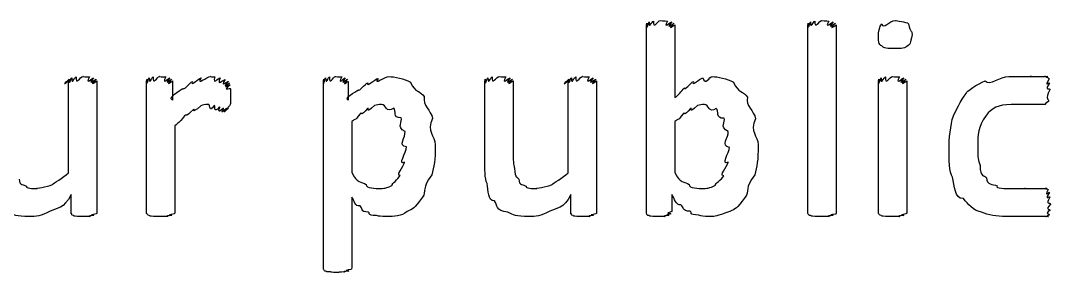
# Model space of a CAD drawing. Header units: millimetres. Extents: x 0 to 216, y 0 to 279.
# Drawn here: x 141.66 to 154.66, y 156.42 to 159.59 of the extents above; entities that cross this region are included whole.
import ezdxf

# ---------------------------------------------------------------- set-up
doc = ezdxf.new("R2010")
doc.units = ezdxf.units.MM
doc.layers.get('0').update_dxf_attribs({"linetype": 'CONTINUOUS'})

msp = doc.modelspace()

# ---------------------------------------------------------------- linework, layer by layer
at = {"color": 0}
for p, q in [((149.558, 157.18), (149.558, 159.54)), ((149.917, 159.54), (149.917, 158.625)), ((151.595, 157.18), (151.595, 159.54)), ((151.953, 159.54), (151.953, 157.18)), ((152.91, 159.419), (152.91, 159.419)), ((142.27, 157.676), (142.27, 158.834)), ((142.628, 158.834), (142.628, 157.18)), ((143.254, 157.18), (143.254, 158.834)), ((143.579, 158.834), (143.579, 158.592)), ((145.484, 156.48), (145.484, 158.829)), ((145.798, 158.829), (145.798, 158.592)), ((147.52, 157.847), (147.52, 158.834)), ((147.879, 158.834), (147.879, 157.947)), ((148.573, 157.676), (148.573, 158.834)), ((148.931, 158.834), (148.931, 157.18)), ((152.485, 157.18), (152.485, 158.834)), ((152.844, 158.834), (152.844, 157.18)), ((144.312, 158.652), (144.312, 158.652)), ((143.612, 158.266), (143.612, 157.18)), ((145.842, 158.321), (145.842, 157.682)), ((149.917, 158.321), (149.917, 157.682)), ((146.531, 158.002), (146.531, 158.002)), ((146.895, 158.029), (146.895, 158.029)), ((150.606, 157.996), (150.606, 157.996)), ((150.969, 158.029), (150.969, 158.029)), ((142.303, 157.18), (142.303, 157.401)), ((145.842, 157.368), (145.842, 156.48)), ((148.606, 157.18), (148.606, 157.401)), ((149.878, 157.401), (149.878, 157.186)), ((154.655, 157.28), (154.655, 157.28))]:
    msp.add_line(p, q, dxfattribs=at)
for points in [[(149.558, 159.54), (149.558, 159.447), (149.56, 159.553), (149.564, 159.562)], [(149.564, 159.562), (149.57, 159.463), (149.581, 159.574), (149.592, 159.578)], [(149.592, 159.578), (149.594, 159.474), (149.625, 159.589), (149.647, 159.589)], [(149.647, 159.589), (149.643, 159.476), (149.702, 159.595), (149.735, 159.595)], [(149.735, 159.595), (149.713, 159.595), (149.801, 159.592), (149.823, 159.589)], [(149.823, 159.589), (149.76, 159.474), (149.867, 159.585), (149.878, 159.578)], [(149.878, 159.578), (149.786, 159.463), (149.902, 159.568), (149.906, 159.562)], [(149.906, 159.562), (149.797, 159.451), (149.917, 159.551), (149.917, 159.54)], [(151.595, 159.54), (151.595, 159.447), (151.597, 159.553), (151.601, 159.562)], [(151.601, 159.562), (151.606, 159.463), (151.617, 159.574), (151.628, 159.578)], [(151.628, 159.578), (151.631, 159.474), (151.661, 159.589), (151.684, 159.589)], [(151.684, 159.589), (151.679, 159.476), (151.739, 159.595), (151.772, 159.595)], [(151.772, 159.595), (151.749, 159.595), (151.838, 159.592), (151.86, 159.589)], [(151.86, 159.589), (151.796, 159.474), (151.904, 159.585), (151.915, 159.578)], [(151.915, 159.578), (151.823, 159.463), (151.938, 159.568), (151.942, 159.562)], [(151.942, 159.562), (151.834, 159.447), (151.953, 159.547), (151.953, 159.54)], [(152.485, 159.419), (152.485, 159.425), (152.499, 159.53), (152.529, 159.556)], [(152.529, 159.556), (152.547, 159.476), (152.619, 159.595), (152.701, 159.595)], [(152.701, 159.595), (152.709, 159.595), (152.835, 159.581), (152.866, 159.556)], [(152.866, 159.556), (152.885, 159.429), (152.91, 159.487), (152.91, 159.419)], [(152.529, 159.275), (152.485, 159.289), (152.485, 159.348), (152.485, 159.419)], [(152.91, 159.419), (152.885, 159.293), (152.893, 159.305), (152.86, 159.281)], [(152.695, 159.242), (152.543, 159.242), (152.558, 159.253), (152.529, 159.275)], [(152.86, 159.281), (152.823, 159.242), (152.775, 159.242), (152.695, 159.242)], [(142.309, 158.873), (142.311, 158.768), (142.342, 158.884), (142.364, 158.884)], [(142.364, 158.884), (142.355, 158.771), (142.415, 158.889), (142.452, 158.889)], [(142.452, 158.889), (142.426, 158.889), (142.513, 158.887), (142.535, 158.884)], [(142.535, 158.884), (142.47, 158.768), (142.573, 158.879), (142.584, 158.873)], [(143.287, 158.873), (143.29, 158.768), (143.317, 158.884), (143.337, 158.884)], [(143.337, 158.884), (143.331, 158.771), (143.386, 158.889), (143.419, 158.889)], [(143.419, 158.889), (143.393, 158.889), (143.474, 158.887), (143.497, 158.884)], [(143.497, 158.884), (143.437, 158.768), (143.535, 158.879), (143.546, 158.873)], [(143.943, 158.873), (143.871, 158.771), (144.022, 158.889), (144.059, 158.889)], [(144.059, 158.889), (144.04, 158.889), (144.092, 158.887), (144.114, 158.884)], [(144.114, 158.884), (144.084, 158.768), (144.158, 158.879), (144.18, 158.873)], [(145.511, 158.873), (145.517, 158.768), (145.542, 158.884), (145.561, 158.884)], [(145.561, 158.884), (145.557, 158.771), (145.608, 158.889), (145.638, 158.889)], [(145.638, 158.889), (145.619, 158.889), (145.696, 158.887), (145.715, 158.884)], [(145.715, 158.884), (145.656, 158.768), (145.748, 158.879), (145.759, 158.873)], [(146.173, 158.867), (146.104, 158.771), (146.262, 158.889), (146.31, 158.889)], [(146.31, 158.889), (146.377, 158.889), (146.506, 158.864), (146.581, 158.817)], [(147.559, 158.873), (147.56, 158.768), (147.592, 158.884), (147.614, 158.884)], [(147.614, 158.884), (147.604, 158.771), (147.665, 158.889), (147.702, 158.889)], [(147.702, 158.889), (147.675, 158.889), (147.763, 158.887), (147.785, 158.884)], [(147.785, 158.884), (147.719, 158.768), (147.825, 158.879), (147.84, 158.873)], [(148.612, 158.873), (148.615, 158.768), (148.645, 158.884), (148.667, 158.884)], [(148.667, 158.884), (148.659, 158.771), (148.718, 158.889), (148.755, 158.889)], [(148.755, 158.889), (148.729, 158.889), (148.816, 158.887), (148.838, 158.884)], [(148.838, 158.884), (148.773, 158.768), (148.876, 158.879), (148.887, 158.873)], [(150.27, 158.873), (150.308, 158.771), (150.35, 158.889), (150.391, 158.889)], [(150.391, 158.889), (150.452, 158.889), (150.581, 158.864), (150.656, 158.817)], [(152.519, 158.873), (152.521, 158.768), (152.552, 158.884), (152.574, 158.884)], [(152.574, 158.884), (152.569, 158.771), (152.629, 158.889), (152.662, 158.889)], [(152.662, 158.889), (152.64, 158.889), (152.728, 158.887), (152.75, 158.884)], [(152.75, 158.884), (152.687, 158.768), (152.794, 158.879), (152.805, 158.873)], [(153.833, 158.834), (153.89, 158.771), (154.023, 158.889), (154.131, 158.889)], [(154.131, 158.889), (154.165, 158.889), (154.231, 158.889), (154.28, 158.889)], [(154.28, 158.889), (154.264, 158.889), (154.376, 158.889), (154.418, 158.889)], [(154.418, 158.889), (154.346, 158.889), (154.495, 158.889), (154.528, 158.889)], [(154.528, 158.889), (154.529, 158.889), (154.583, 158.889), (154.594, 158.889)], [(154.594, 158.889), (154.555, 158.889), (154.617, 158.889), (154.621, 158.889)], [(154.621, 158.889), (154.566, 158.889), (154.634, 158.879), (154.638, 158.861)], [(142.27, 158.834), (142.154, 158.742), (142.271, 158.848), (142.276, 158.856)], [(142.276, 158.856), (142.282, 158.757), (142.294, 158.869), (142.309, 158.873)], [(142.584, 158.873), (142.496, 158.757), (142.609, 158.863), (142.617, 158.856)], [(142.617, 158.856), (142.51, 158.742), (142.628, 158.841), (142.628, 158.834)], [(143.254, 158.834), (143.254, 158.742), (143.255, 158.848), (143.26, 158.856)], [(143.26, 158.856), (143.261, 158.757), (143.272, 158.869), (143.287, 158.873)], [(143.546, 158.873), (143.459, 158.757), (143.564, 158.863), (143.568, 158.856)], [(143.568, 158.856), (143.47, 158.742), (143.579, 158.841), (143.579, 158.834)], [(143.711, 158.74), (143.72, 158.709), (143.795, 158.806), (143.833, 158.829)], [(143.833, 158.829), (143.794, 158.753), (143.906, 158.864), (143.943, 158.873)], [(144.18, 158.873), (144.132, 158.753), (144.227, 158.858), (144.246, 158.851)], [(144.246, 158.851), (144.169, 158.738), (144.277, 158.835), (144.285, 158.829)], [(144.285, 158.829), (144.183, 158.724), (144.297, 158.813), (144.301, 158.806)], [(144.301, 158.806), (144.191, 158.713), (144.307, 158.796), (144.307, 158.785)], [(144.307, 158.785), (144.194, 158.691), (144.312, 158.757), (144.312, 158.735)], [(145.484, 158.829), (145.484, 158.746), (145.485, 158.852), (145.489, 158.856)], [(145.489, 158.856), (145.49, 158.757), (145.5, 158.869), (145.511, 158.873)], [(145.759, 158.873), (145.682, 158.757), (145.783, 158.863), (145.787, 158.856)], [(145.787, 158.856), (145.693, 158.742), (145.798, 158.84), (145.798, 158.829)], [(145.925, 158.724), (145.936, 158.698), (146.004, 158.79), (146.046, 158.812)], [(146.046, 158.812), (146.02, 158.746), (146.131, 158.856), (146.173, 158.867)], [(146.581, 158.817), (146.641, 158.68), (146.713, 158.713), (146.757, 158.636)], [(147.52, 158.834), (147.52, 158.742), (147.522, 158.848), (147.526, 158.856)], [(147.526, 158.856), (147.531, 158.757), (147.544, 158.869), (147.559, 158.873)], [(147.84, 158.873), (147.748, 158.757), (147.864, 158.863), (147.868, 158.856)], [(147.868, 158.856), (147.759, 158.746), (147.879, 158.845), (147.879, 158.834)], [(148.573, 158.834), (148.457, 158.742), (148.574, 158.848), (148.579, 158.856)], [(148.579, 158.856), (148.586, 158.757), (148.597, 158.869), (148.612, 158.873)], [(148.887, 158.873), (148.799, 158.757), (148.912, 158.863), (148.921, 158.856)], [(148.921, 158.856), (148.813, 158.742), (148.931, 158.841), (148.931, 158.834)], [(149.917, 158.625), (149.958, 158.642), (150.001, 158.713), (150.038, 158.746)], [(150.038, 158.746), (150.035, 158.709), (150.116, 158.806), (150.154, 158.829)], [(150.154, 158.829), (150.113, 158.753), (150.232, 158.864), (150.27, 158.873)], [(150.656, 158.817), (150.716, 158.68), (150.788, 158.71), (150.832, 158.63)], [(152.485, 158.834), (152.485, 158.742), (152.487, 158.848), (152.491, 158.856)], [(152.491, 158.856), (152.496, 158.757), (152.508, 158.869), (152.519, 158.873)], [(152.805, 158.873), (152.713, 158.757), (152.829, 158.863), (152.833, 158.856)], [(152.833, 158.856), (152.724, 158.742), (152.844, 158.841), (152.844, 158.834)], [(153.591, 158.674), (153.588, 158.702), (153.741, 158.801), (153.833, 158.834)], [(154.638, 158.861), (154.573, 158.738), (154.643, 158.829), (154.643, 158.806)], [(154.643, 158.806), (154.577, 158.694), (154.649, 158.757), (154.649, 158.724)], [(143.579, 158.592), (143.518, 158.636), (143.67, 158.703), (143.711, 158.74)], [(144.312, 158.735), (144.312, 158.649), (144.312, 158.688), (144.312, 158.652)], [(144.312, 158.652), (144.312, 158.581), (144.312, 158.592), (144.312, 158.569)], [(145.798, 158.592), (145.737, 158.625), (145.883, 158.687), (145.925, 158.724)], [(146.757, 158.636), (146.732, 158.525), (146.84, 158.466), (146.862, 158.36)], [(150.832, 158.63), (150.807, 158.521), (150.914, 158.461), (150.937, 158.355)], [(153.431, 158.393), (153.453, 158.437), (153.525, 158.6), (153.591, 158.674)], [(154.649, 158.724), (154.577, 158.592), (154.643, 158.604), (154.632, 158.575)], [(143.938, 158.52), (143.797, 158.4), (143.877, 158.498), (143.844, 158.476)], [(144.037, 158.537), (143.977, 158.537), (143.97, 158.531), (143.938, 158.52)], [(144.108, 158.525), (144.037, 158.418), (144.061, 158.537), (144.037, 158.537)], [(144.175, 158.509), (144.084, 158.407), (144.133, 158.521), (144.108, 158.525)], [(144.224, 158.492), (144.121, 158.396), (144.192, 158.505), (144.175, 158.509)], [(144.263, 158.487), (144.15, 158.385), (144.238, 158.488), (144.224, 158.492)], [(144.285, 158.492), (144.172, 158.385), (144.274, 158.487), (144.263, 158.487)], [(144.301, 158.52), (144.183, 158.396), (144.292, 158.499), (144.285, 158.492)], [(144.312, 158.569), (144.312, 158.537), (144.308, 158.531), (144.301, 158.52)], [(146.04, 158.487), (145.942, 158.371), (145.98, 158.449), (145.947, 158.421)], [(146.129, 158.525), (146.002, 158.404), (146.069, 158.505), (146.04, 158.487)], [(146.217, 158.537), (146.178, 158.537), (146.158, 158.532), (146.129, 158.525)], [(146.371, 158.492), (146.269, 158.418), (146.279, 158.537), (146.217, 158.537)], [(146.465, 158.371), (146.351, 158.36), (146.411, 158.462), (146.371, 158.492)], [(150.115, 158.487), (150.017, 158.371), (150.055, 158.449), (150.022, 158.421)], [(150.203, 158.525), (150.077, 158.404), (150.144, 158.505), (150.115, 158.487)], [(150.291, 158.537), (150.253, 158.537), (150.232, 158.532), (150.203, 158.525)], [(150.44, 158.487), (150.341, 158.418), (150.35, 158.537), (150.291, 158.537)], [(150.54, 158.365), (150.421, 158.356), (150.481, 158.456), (150.44, 158.487)], [(154.158, 158.537), (153.996, 158.537), (153.917, 158.49), (153.844, 158.399)], [(154.329, 158.537), (154.198, 158.537), (154.225, 158.537), (154.158, 158.537)], [(154.451, 158.537), (154.412, 158.537), (154.376, 158.537), (154.329, 158.537)], [(154.539, 158.537), (154.481, 158.537), (154.486, 158.537), (154.451, 158.537)], [(154.594, 158.537), (154.525, 158.537), (154.561, 158.537), (154.539, 158.537)], [(154.632, 158.575), (154.555, 158.537), (154.608, 158.537), (154.594, 158.537)], [(143.734, 158.393), (143.654, 158.29), (143.656, 158.317), (143.612, 158.266)], [(143.844, 158.476), (143.731, 158.36), (143.774, 158.429), (143.734, 158.393)], [(145.947, 158.421), (145.876, 158.316), (145.878, 158.361), (145.842, 158.321)], [(146.514, 158.195), (146.399, 158.257), (146.49, 158.319), (146.465, 158.371)], [(146.862, 158.36), (146.776, 158.198), (146.895, 158.146), (146.895, 158.029)], [(150.022, 158.421), (149.951, 158.316), (149.953, 158.361), (149.917, 158.321)], [(150.589, 158.195), (150.473, 158.257), (150.564, 158.317), (150.54, 158.365)], [(150.937, 158.355), (150.851, 158.195), (150.969, 158.142), (150.969, 158.029)], [(153.376, 157.985), (153.376, 158.096), (153.393, 158.283), (153.431, 158.393)], [(153.844, 158.399), (153.735, 158.235), (153.739, 158.174), (153.739, 158.002)], [(146.531, 158.002), (146.417, 158.01), (146.526, 158.131), (146.514, 158.195)], [(150.606, 157.996), (150.491, 158.01), (150.6, 158.131), (150.589, 158.195)], [(146.509, 157.809), (146.417, 157.76), (146.531, 157.935), (146.531, 158.002)], [(146.895, 158.029), (146.895, 157.823), (146.88, 157.762), (146.851, 157.649)], [(150.589, 157.809), (150.491, 157.76), (150.606, 157.933), (150.606, 157.996)], [(150.969, 158.029), (150.969, 157.823), (150.954, 157.762), (150.925, 157.649)], [(153.42, 157.621), (153.376, 157.679), (153.376, 157.849), (153.376, 157.985)], [(153.739, 158.002), (153.735, 157.856), (153.748, 157.836), (153.767, 157.77)], [(147.548, 157.539), (147.52, 157.602), (147.52, 157.726), (147.52, 157.847)], [(147.879, 157.947), (147.876, 157.82), (147.884, 157.787), (147.895, 157.732)], [(146.454, 157.643), (146.39, 157.639), (146.498, 157.75), (146.509, 157.809)], [(147.895, 157.732), (147.902, 157.595), (147.928, 157.634), (147.95, 157.594)], [(150.534, 157.638), (150.469, 157.635), (150.578, 157.745), (150.589, 157.809)], [(153.767, 157.77), (153.773, 157.611), (153.813, 157.655), (153.85, 157.611)], [(141.647, 157.594), (141.647, 157.518), (141.704, 157.528), (141.741, 157.506)], [(142.066, 157.528), (142.08, 157.544), (142.196, 157.611), (142.27, 157.676)], [(145.842, 157.682), (145.903, 157.547), (145.965, 157.564), (146.024, 157.528)], [(146.354, 157.522), (146.339, 157.536), (146.427, 157.591), (146.454, 157.643)], [(146.851, 157.649), (146.721, 157.481), (146.786, 157.445), (146.735, 157.368)], [(147.95, 157.594), (147.95, 157.518), (148.007, 157.528), (148.044, 157.506)], [(148.369, 157.528), (148.383, 157.544), (148.499, 157.611), (148.573, 157.676)], [(149.917, 157.682), (149.977, 157.547), (150.04, 157.564), (150.099, 157.528)], [(150.429, 157.522), (150.418, 157.536), (150.508, 157.59), (150.534, 157.638)], [(150.925, 157.649), (150.796, 157.481), (150.859, 157.445), (150.804, 157.368)], [(153.557, 157.351), (153.438, 157.348), (153.453, 157.514), (153.42, 157.621)], [(153.85, 157.611), (153.846, 157.522), (153.93, 157.533), (153.982, 157.511)], [(141.741, 157.506), (141.72, 157.478), (141.821, 157.478), (141.873, 157.478)], [(141.873, 157.478), (141.837, 157.478), (142.003, 157.494), (142.066, 157.528)], [(146.024, 157.528), (146.02, 157.478), (146.142, 157.478), (146.206, 157.478)], [(146.206, 157.478), (146.258, 157.478), (146.313, 157.492), (146.354, 157.522)], [(147.642, 157.324), (147.556, 157.319), (147.566, 157.457), (147.548, 157.539)], [(148.044, 157.506), (148.023, 157.478), (148.124, 157.478), (148.176, 157.478)], [(148.176, 157.478), (148.141, 157.478), (148.306, 157.494), (148.369, 157.528)], [(150.099, 157.528), (150.095, 157.478), (150.217, 157.478), (150.281, 157.478)], [(150.281, 157.478), (150.333, 157.478), (150.388, 157.492), (150.429, 157.522)], [(153.982, 157.511), (153.952, 157.478), (154.098, 157.478), (154.164, 157.478)], [(154.164, 157.478), (154.202, 157.478), (154.287, 157.478), (154.335, 157.478)], [(154.335, 157.478), (154.298, 157.478), (154.424, 157.478), (154.462, 157.478)], [(154.462, 157.478), (154.489, 157.478), (154.528, 157.478), (154.55, 157.478)], [(154.55, 157.478), (154.536, 157.478), (154.595, 157.478), (154.611, 157.478)], [(154.611, 157.478), (154.558, 157.478), (154.623, 157.474), (154.627, 157.467)], [(154.627, 157.467), (154.569, 157.346), (154.639, 157.446), (154.643, 157.428)], [(142.303, 157.401), (142.205, 157.214), (142.127, 157.236), (142.039, 157.191)], [(145.947, 157.258), (145.876, 157.246), (145.878, 157.327), (145.842, 157.368)], [(146.735, 157.368), (146.619, 157.209), (146.619, 157.23), (146.542, 157.186)], [(147.812, 157.18), (147.645, 157.198), (147.686, 157.264), (147.642, 157.324)], [(148.606, 157.401), (148.509, 157.214), (148.43, 157.236), (148.342, 157.191)], [(149.994, 157.274), (149.929, 157.26), (149.918, 157.353), (149.878, 157.401)], [(150.804, 157.368), (150.69, 157.209), (150.688, 157.23), (150.611, 157.186)], [(153.784, 157.18), (153.676, 157.202), (153.62, 157.277), (153.557, 157.351)], [(154.643, 157.428), (154.577, 157.313), (154.649, 157.393), (154.649, 157.368)], [(154.649, 157.368), (154.58, 157.26), (154.655, 157.313), (154.655, 157.28)], [(142.039, 157.191), (141.914, 157.125), (141.865, 157.125), (141.774, 157.125)], [(146.051, 157.18), (145.947, 157.183), (145.983, 157.227), (145.947, 157.258)], [(146.542, 157.186), (146.465, 157.125), (146.377, 157.125), (146.278, 157.125)], [(148.342, 157.191), (148.218, 157.125), (148.168, 157.125), (148.077, 157.125)], [(149.878, 157.186), (149.771, 157.154), (149.874, 157.165), (149.867, 157.158)], [(150.11, 157.191), (150.006, 157.191), (150.034, 157.241), (149.994, 157.274)], [(150.22, 157.142), (150.079, 157.147), (150.145, 157.17), (150.11, 157.191)], [(150.611, 157.186), (150.421, 157.125), (150.452, 157.125), (150.352, 157.125)], [(154.649, 157.202), (154.577, 157.154), (154.646, 157.161), (154.643, 157.147)], [(154.655, 157.28), (154.58, 157.198), (154.652, 157.225), (154.649, 157.202)], [(141.774, 157.125), (141.603, 157.125), (141.582, 157.143), (141.509, 157.18)], [(142.309, 157.158), (142.294, 157.154), (142.303, 157.172), (142.303, 157.18)], [(142.331, 157.136), (142.3, 157.139), (142.311, 157.15), (142.309, 157.158)], [(142.38, 157.125), (142.326, 157.128), (142.344, 157.132), (142.331, 157.136)], [(142.463, 157.125), (142.367, 157.125), (142.402, 157.125), (142.38, 157.125)], [(142.54, 157.125), (142.433, 157.125), (142.496, 157.125), (142.463, 157.125)], [(142.59, 157.136), (142.474, 157.128), (142.562, 157.128), (142.54, 157.125)], [(142.617, 157.158), (142.499, 157.139), (142.603, 157.143), (142.59, 157.136)], [(142.628, 157.18), (142.628, 157.154), (142.624, 157.165), (142.617, 157.158)], [(143.26, 157.158), (143.254, 157.154), (143.254, 157.172), (143.254, 157.18)], [(143.287, 157.136), (143.265, 157.139), (143.266, 157.15), (143.26, 157.158)], [(143.342, 157.125), (143.29, 157.128), (143.301, 157.132), (143.287, 157.136)], [(143.43, 157.125), (143.338, 157.125), (143.367, 157.125), (143.342, 157.125)], [(143.518, 157.125), (143.408, 157.125), (143.466, 157.125), (143.43, 157.125)], [(143.574, 157.136), (143.455, 157.128), (143.544, 157.128), (143.518, 157.125)], [(143.601, 157.158), (143.481, 157.139), (143.588, 157.143), (143.574, 157.136)], [(143.612, 157.18), (143.609, 157.154), (143.608, 157.165), (143.601, 157.158)], [(146.156, 157.136), (146.015, 157.143), (146.087, 157.161), (146.051, 157.18)], [(146.278, 157.125), (146.203, 157.125), (146.192, 157.128), (146.156, 157.136)], [(148.077, 157.125), (147.906, 157.125), (147.886, 157.143), (147.812, 157.18)], [(148.612, 157.158), (148.597, 157.154), (148.606, 157.172), (148.606, 157.18)], [(148.634, 157.136), (148.603, 157.139), (148.615, 157.15), (148.612, 157.158)], [(148.683, 157.125), (148.63, 157.128), (148.648, 157.132), (148.634, 157.136)], [(148.766, 157.125), (148.67, 157.125), (148.705, 157.125), (148.683, 157.125)], [(148.843, 157.125), (148.736, 157.125), (148.799, 157.125), (148.766, 157.125)], [(148.893, 157.136), (148.777, 157.128), (148.865, 157.128), (148.843, 157.125)], [(148.921, 157.158), (148.802, 157.139), (148.907, 157.143), (148.893, 157.136)], [(148.931, 157.18), (148.931, 157.154), (148.927, 157.165), (148.921, 157.158)], [(149.564, 157.153), (149.558, 157.15), (149.558, 157.17), (149.558, 157.18)], [(149.592, 157.136), (149.565, 157.139), (149.567, 157.149), (149.564, 157.153)], [(149.641, 157.125), (149.594, 157.128), (149.605, 157.132), (149.592, 157.136)], [(149.718, 157.125), (149.636, 157.125), (149.663, 157.125), (149.641, 157.125)], [(149.79, 157.125), (149.693, 157.125), (149.747, 157.125), (149.718, 157.125)], [(149.84, 157.136), (149.735, 157.128), (149.812, 157.128), (149.79, 157.125)], [(149.867, 157.158), (149.76, 157.139), (149.853, 157.143), (149.84, 157.136)], [(150.352, 157.125), (150.275, 157.125), (150.26, 157.131), (150.22, 157.142)], [(151.601, 157.153), (151.595, 157.15), (151.595, 157.17), (151.595, 157.18)], [(151.628, 157.136), (151.606, 157.139), (151.608, 157.149), (151.601, 157.153)], [(151.684, 157.125), (151.631, 157.128), (151.642, 157.132), (151.628, 157.136)], [(151.772, 157.125), (151.679, 157.125), (151.708, 157.125), (151.684, 157.125)], [(151.86, 157.125), (151.749, 157.125), (151.807, 157.125), (151.772, 157.125)], [(151.915, 157.136), (151.796, 157.128), (151.885, 157.128), (151.86, 157.125)], [(151.942, 157.153), (151.823, 157.139), (151.929, 157.143), (151.915, 157.136)], [(151.953, 157.18), (151.951, 157.15), (151.95, 157.16), (151.942, 157.153)], [(152.491, 157.158), (152.485, 157.154), (152.485, 157.172), (152.485, 157.18)], [(152.519, 157.136), (152.496, 157.139), (152.498, 157.15), (152.491, 157.158)], [(152.574, 157.125), (152.521, 157.128), (152.532, 157.132), (152.519, 157.136)], [(152.662, 157.125), (152.569, 157.125), (152.599, 157.125), (152.574, 157.125)], [(152.75, 157.125), (152.64, 157.125), (152.698, 157.125), (152.662, 157.125)], [(152.805, 157.136), (152.687, 157.128), (152.775, 157.128), (152.75, 157.125)], [(152.833, 157.158), (152.713, 157.139), (152.819, 157.143), (152.805, 157.136)], [(152.844, 157.18), (152.841, 157.154), (152.84, 157.165), (152.833, 157.158)], [(154.098, 157.125), (153.974, 157.125), (153.875, 157.143), (153.784, 157.18)], [(154.258, 157.125), (154.147, 157.125), (154.153, 157.125), (154.098, 157.125)], [(154.407, 157.125), (154.253, 157.125), (154.313, 157.125), (154.258, 157.125)], [(154.528, 157.125), (154.463, 157.125), (154.453, 157.125), (154.407, 157.125)], [(154.605, 157.125), (154.533, 157.125), (154.564, 157.125), (154.528, 157.125)], [(154.632, 157.125), (154.562, 157.125), (154.619, 157.125), (154.605, 157.125)], [(154.643, 157.147), (154.573, 157.125), (154.639, 157.125), (154.632, 157.125)], [(145.489, 156.453), (145.484, 156.45), (145.484, 156.469), (145.484, 156.48)], [(145.517, 156.436), (145.495, 156.435), (145.496, 156.446), (145.489, 156.453)], [(145.572, 156.425), (145.519, 156.424), (145.53, 156.429), (145.517, 156.436)], [(145.66, 156.42), (145.568, 156.42), (145.597, 156.422), (145.572, 156.425)], [(145.748, 156.425), (145.638, 156.42), (145.696, 156.42), (145.66, 156.42)], [(145.803, 156.436), (145.685, 156.424), (145.773, 156.425), (145.748, 156.425)], [(145.831, 156.458), (145.711, 156.435), (145.817, 156.44), (145.803, 156.436)], [(145.842, 156.48), (145.839, 156.453), (145.838, 156.466), (145.831, 156.458)]]:
    msp.add_open_spline(points, degree=3, dxfattribs=at)

doc.saveas('drawing.dxf')
